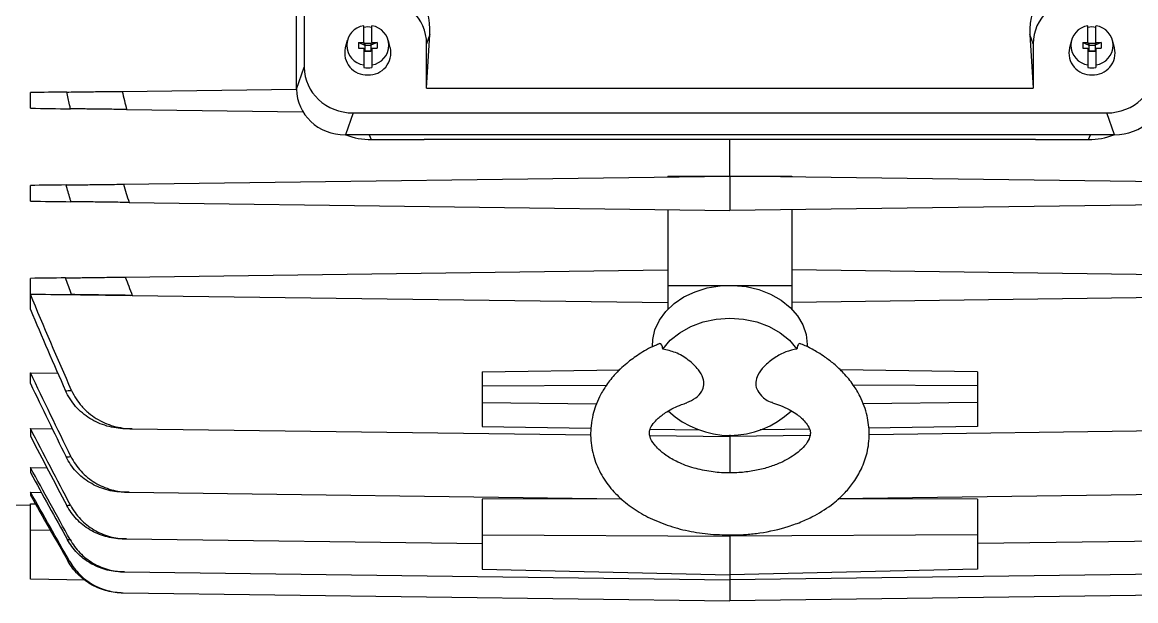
# Model space of a CAD drawing. Extents: x 49 to 1791, y 27 to 1041.
# Drawn here: x 1075.4 to 1255.3, y 28.7 to 122.1 of the extents above; entities that cross this region are included whole.
import ezdxf

# ---------------------------------------------------------------- set-up
doc = ezdxf.new("R2010")
doc.units = 0
doc.layers.get('0').update_dxf_attribs({"linetype": 'CONTINUOUS'})

msp = doc.modelspace()

# ---------------------------------------------------------------- linework, layer by layer
at = {"color": 7, "linetype": 'CONTINUOUS'}
for p, q in [((1120.98, 229.3), (1120.98, 114.86)), ((1119.75, 111.31), (1119.75, 228.06)), ((1130.6, 118.84), (1130.6, 121.53)), ((1131.9, 118.84), (1131.9, 121.53)), ((1247.6, 118.84), (1247.6, 121.53)), ((1248.9, 118.84), (1248.9, 121.53)), ((1127.92, 119.15), (1127.61, 117.95)), ((1129.75, 118.84), (1130.6, 118.84)), ((1129.75, 118.84), (1129.75, 117.9)), ((1129.75, 118.84), (1130.75, 118.42)), ((1130.6, 118.84), (1130.6, 118.5)), ((1132.75, 118.84), (1131.75, 118.42)), ((1131.9, 118.84), (1132.75, 118.84)), ((1131.9, 118.84), (1131.9, 118.5)), ((1132.75, 118.84), (1132.75, 117.9)), ((1134.89, 117.95), (1134.58, 119.15)), ((1140.75, 111.47), (1141.27, 120.14)), ((1141.27, 120.14), (1140.75, 118.63)), ((1238.23, 120.14), (1238.75, 111.47)), ((1238.75, 118.63), (1238.23, 120.14)), ((1244.92, 119.15), (1244.61, 117.95)), ((1246.75, 118.84), (1247.6, 118.84)), ((1246.75, 118.84), (1246.75, 117.9)), ((1246.75, 118.84), (1247.75, 118.42)), ((1247.6, 118.84), (1247.6, 118.5)), ((1249.75, 118.84), (1248.75, 118.42)), ((1248.9, 118.84), (1249.75, 118.84)), ((1248.9, 118.84), (1248.9, 118.5)), ((1249.75, 118.84), (1249.75, 117.9)), ((1251.89, 117.95), (1251.58, 119.15)), ((1129.75, 117.9), (1130.6, 117.9)), ((1130.75, 118.5), (1130.6, 118.5)), ((1130.6, 117.9), (1130.6, 115.21)), ((1130.75, 117.56), (1130.6, 117.56)), ((1131.75, 118.69), (1130.75, 118.69)), ((1130.75, 118.69), (1130.75, 118.5)), ((1130.75, 118.5), (1130.75, 118.42)), ((1130.75, 118.42), (1130.75, 117.56)), ((1130.75, 118.42), (1131.75, 118.42)), ((1130.75, 117.56), (1130.75, 117.37)), ((1130.75, 117.48), (1131.75, 117.48)), ((1131.75, 117.37), (1130.75, 117.37)), ((1131.75, 118.69), (1131.75, 118.5)), ((1131.75, 118.5), (1131.75, 118.42)), ((1131.9, 118.5), (1131.75, 118.5)), ((1131.75, 118.42), (1131.75, 117.56)), ((1131.75, 117.56), (1131.75, 117.37)), ((1131.9, 117.56), (1131.75, 117.56)), ((1131.9, 117.9), (1132.75, 117.9)), ((1131.9, 117.9), (1131.9, 115.21)), ((1140.75, 111.47), (1140.75, 118.63)), ((1238.75, 118.63), (1238.75, 111.47)), ((1246.75, 117.9), (1247.6, 117.9)), ((1247.75, 118.5), (1247.6, 118.5)), ((1247.6, 117.9), (1247.6, 115.21)), ((1247.75, 117.56), (1247.6, 117.56)), ((1248.75, 118.69), (1247.75, 118.69)), ((1247.75, 118.69), (1247.75, 118.5)), ((1247.75, 118.5), (1247.75, 118.42)), ((1247.75, 118.42), (1247.75, 117.56)), ((1247.75, 118.42), (1248.75, 118.42)), ((1247.75, 117.56), (1247.75, 117.37)), ((1247.75, 117.48), (1248.75, 117.48)), ((1248.75, 117.37), (1247.75, 117.37)), ((1248.75, 118.69), (1248.75, 118.5)), ((1248.75, 118.5), (1248.75, 118.42)), ((1248.9, 118.5), (1248.75, 118.5)), ((1248.75, 118.42), (1248.75, 117.56)), ((1248.75, 117.56), (1248.75, 117.37)), ((1248.9, 117.56), (1248.75, 117.56)), ((1248.9, 117.9), (1249.75, 117.9)), ((1248.9, 117.9), (1248.9, 115.21)), ((1130.6, 115.21), (1130.6, 114.79)), ((1131.9, 115.21), (1131.9, 114.79)), ((1247.6, 115.21), (1247.6, 114.79)), ((1248.9, 115.21), (1248.9, 114.79)), ((1119.75, 111.31), (1120.98, 114.86)), ((1076.75, 108.21), (1076.75, 110.75)), ((1091.57, 110.94), (1119.75, 111.31)), ((1140.75, 111.47), (1238.75, 111.47)), ((1092.28, 108.01), (1120.77, 107.63)), ((1128.86, 107.46), (1127.63, 103.91)), ((1128.86, 107.46), (1250.64, 107.46)), ((1251.87, 103.91), (1250.64, 107.46)), ((1251.87, 103.91), (1127.63, 103.91)), ((1131.82, 103.15), (1140.38, 103.15)), ((1239.12, 103.15), (1140.38, 103.15)), ((1189.75, 97.23), (1189.75, 103.15)), ((1239.12, 103.15), (1247.68, 103.15)), ((1091.77, 95.95), (1189.75, 97.23)), ((1179.75, 97.23), (1189.75, 97.23)), ((1179.75, 97.23), (1179.75, 97.1)), ((1189.75, 97.23), (1189.75, 91.73)), ((1287.73, 95.95), (1189.75, 97.23)), ((1189.75, 97.23), (1199.75, 97.23)), ((1199.75, 97.23), (1199.75, 97.1)), ((1076.75, 93.21), (1076.75, 95.75)), ((1092.68, 93), (1189.75, 91.73)), ((1179.75, 91.86), (1179.75, 79.62)), ((1286.82, 93), (1189.75, 91.73)), ((1199.75, 91.86), (1199.75, 79.62)), ((1092.07, 80.95), (1179.75, 82.1)), ((1287.43, 80.95), (1199.75, 82.1)), ((1076.75, 78.21), (1076.75, 80.75)), ((1179.75, 79.62), (1199.75, 79.62)), ((1179.75, 79.62), (1179.75, 75.79)), ((1199.75, 79.62), (1199.75, 75.79)), ((1076.75, 78.19), (1092.93, 78)), ((1076.75, 75.72), (1076.75, 78.19)), ((1093.19, 77.99), (1179.75, 76.86)), ((1286.31, 77.99), (1199.75, 76.86)), ((1202.25, 70.05), (1202.24, 69.75)), ((1076.75, 65.52), (1081.18, 65.47)), ((1076.75, 63.77), (1076.75, 65.52)), ((1149.75, 65.67), (1171.96, 65.96)), ((1149.75, 65.67), (1149.75, 63.39)), ((1229.75, 65.67), (1207.58, 65.96)), ((1229.75, 65.67), (1229.75, 63.39)), ((1149.75, 63.39), (1149.75, 60.69)), ((1229.75, 63.39), (1229.75, 60.69)), ((1149.75, 60.69), (1149.75, 56.81)), ((1229.75, 60.69), (1229.75, 56.81)), ((1076.75, 56.5), (1080.31, 56.45)), ((1076.75, 56.5), (1076.75, 55.26)), ((1093.19, 56.46), (1167.26, 55.49)), ((1149.75, 56.81), (1167.3, 56.54)), ((1176.86, 56.39), (1184.85, 56.27)), ((1202.61, 56.39), (1194.65, 56.27)), ((1229.75, 56.81), (1212.15, 56.54)), ((1286.31, 56.46), (1212.23, 55.49)), ((1176.82, 55.36), (1189.75, 55.2)), ((1189.75, 55.49), (1189.75, 55.2)), ((1202.67, 55.36), (1189.75, 55.2)), ((1189.75, 55.2), (1189.75, 49.35)), ((1076.75, 50.21), (1079.42, 50.18)), ((1076.75, 50.21), (1076.75, 49.38)), ((1076.75, 46.22), (1078.51, 46.19)), ((1076.75, 46.22), (1076.75, 45.75)), ((1092.68, 46.22), (1172.23, 45.17)), ((1172.23, 45.17), (1149.75, 45.1)), ((1149.75, 45.1), (1149.75, 39.32)), ((1286.82, 46.22), (1207.27, 45.17)), ((1229.75, 45.1), (1207.27, 45.17)), ((1229.75, 45.1), (1229.75, 39.32)), ((1074.1, 44.2), (1076.75, 44.15)), ((1076.75, 44.34), (1077.56, 44.33)), ((1076.75, 40.16), (1076.75, 44.34)), ((1076.75, 32.16), (1076.75, 40.16)), ((1092.28, 38.68), (1149.75, 37.93)), ((1149.75, 39.32), (1189.75, 39.13)), ((1149.75, 39.32), (1149.75, 33.79)), ((1189.75, 39.36), (1189.75, 39.13)), ((1229.75, 39.32), (1189.75, 39.13)), ((1189.75, 39.13), (1189.75, 32.88)), ((1229.75, 39.32), (1229.75, 33.79)), ((1287.22, 38.68), (1229.75, 37.93)), ((1091.96, 33.36), (1189.75, 32.08)), ((1149.75, 33.79), (1189.75, 32.88)), ((1229.75, 33.79), (1189.75, 32.88)), ((1287.54, 33.36), (1189.75, 32.08)), ((1189.75, 32.88), (1189.75, 32.08)), ((1085.58, 32.04), (1076.75, 32.16)), ((1189.75, 32.08), (1189.75, 28.71)), ((1091.72, 29.99), (1189.75, 28.71)), ((1287.78, 29.99), (1189.75, 28.71))]:
    msp.add_line(p, q, dxfattribs=at)
at = {"color": 8, "linetype": 'CONTINUOUS'}
for p, q in [((1131.49, 103.91), (1131.82, 103.15)), ((1247.68, 103.15), (1248.01, 103.91)), ((1149.75, 63.39), (1169.83, 63.52)), ((1229.75, 63.39), (1209.69, 63.52)), ((1149.75, 60.69), (1168.2, 60.48)), ((1229.75, 60.69), (1211.3, 60.48)), ((1076.75, 40.16), (1079.95, 40.12))]:
    msp.add_line(p, q, dxfattribs=at)
at = {"color": 7, "linetype": 'CONTINUOUS', "flags": 128}
for points in [[(1177.26, 69.75), (1177.3, 70.86), (1177.65, 72.46), (1178.36, 73.99), (1179.39, 75.41), (1180.73, 76.67), (1182.32, 77.75), (1184.12, 78.6), (1186.09, 79.2), (1188.16, 79.54), (1190.28, 79.61), (1192.38, 79.41), (1194.41, 78.93), (1196.3, 78.2), (1198.01, 77.24), (1199.48, 76.06), (1200.66, 74.72), (1201.54, 73.24), (1202.07, 71.67), (1202.25, 70.05), (1202.25, 70.05)], [(1178.91, 69.34), (1180.12, 70.75), (1181.64, 71.98), (1183.43, 72.98), (1185.42, 73.72), (1187.55, 74.17), (1189.75, 74.32), (1191.95, 74.17), (1194.08, 73.72), (1196.07, 72.98), (1197.86, 71.98), (1199.38, 70.75), (1200.59, 69.34)]]:
    msp.add_lwpolyline(points, dxfattribs=at)
at = {"color": 7, "linetype": 'CONTINUOUS'}
for centre, radius, start, end in [((1131.04, 118.37), 3.19, 97.962, 262.038), ((1131.25, 117.6), 3.73, 79.9775, 100.0225), ((1131.46, 118.37), 3.19, 277.962, 82.038), ((1248.04, 118.37), 3.19, 97.962, 262.038), ((1248.25, 117.6), 3.73, 79.9775, 100.0225), ((1248.46, 118.37), 3.19, 277.962, 82.038), ((1131.1, 117.16), 3.58, 167.208, 272.3668), ((1131.4, 117.16), 3.58, 267.6332, 12.792), ((1248.1, 117.16), 3.58, 167.208, 272.3668), ((1248.4, 117.16), 3.58, 267.6332, 12.792), ((1131.25, 118.46), 3.73, 259.9775, 280.0225), ((1248.25, 118.46), 3.73, 259.9775, 280.0225), ((1189.75, 69.86), 14.46, 226.729, 313.3657)]:
    msp.add_arc(centre, radius, start, end, dxfattribs=at)
for centre, major_axis, ratio, start_param, end_param in [((1133.13, 119.86), (3.08, 8.86), 0.853257, 5.030636, 6.571274), ((1246.37, 119.86), (-3.08, 8.86), 0.853257, 5.995096, 7.535734), ((1132.63, 118.4), (7.94, 1.82), 0.933198, 6.072229, 7.612867), ((1246.87, 118.4), (7.94, -1.82), 0.933198, 1.811911, 3.352549), ((1129.11, 115.09), (7.94, 1.82), 0.933198, 2.930636, 4.471274), ((1250.39, 115.09), (7.94, -1.82), 0.933198, 4.953504, 6.494142), ((1127.87, 111.54), (7.94, 1.82), 0.933198, 2.930636, 4.471274), ((1251.63, 111.54), (7.94, -1.82), 0.933198, 4.953504, 6.494142), ((1131.94, 113.55), (11.02, 0.96), 0.938797, 4.236427, 4.61987), ((1247.56, 113.55), (11.02, -0.96), 0.938797, 4.804908, 5.188351)]:
    msp.add_ellipse(centre, major_axis=major_axis, ratio=ratio, start_param=start_param, end_param=end_param, dxfattribs=at)
for points in [[(1082.61, 110.83), (1080.64, 110.8), (1078.69, 110.78), (1076.75, 110.75)], [(1091.57, 110.94), (1091.8, 109.96), (1092.04, 108.98), (1092.28, 108.01)], [(1076.75, 108.21), (1078.89, 108.18), (1081.05, 108.15), (1083.22, 108.12)], [(1082.5, 95.83), (1080.56, 95.8), (1078.64, 95.78), (1076.75, 95.75)], [(1091.77, 95.95), (1092.07, 94.96), (1092.37, 93.98), (1092.68, 93)], [(1076.75, 93.21), (1078.89, 93.18), (1081.08, 93.15), (1083.29, 93.12)], [(1082.42, 80.82), (1080.48, 80.8), (1078.59, 80.77), (1076.75, 80.75)], [(1092.07, 80.95), (1092.44, 79.96), (1092.82, 78.98), (1093.19, 77.99)], [(1076.75, 78.21), (1078.89, 78.18), (1081.11, 78.15), (1083.4, 78.12)], [(1083.4, 62.65), (1081.11, 67.8), (1078.89, 72.97), (1076.75, 78.19)], [(1076.75, 75.72), (1078.59, 71.33), (1080.48, 66.96), (1082.42, 62.61)], [(1083.29, 51.98), (1081.08, 56.48), (1078.89, 60.99), (1076.75, 65.52)], [(1076.75, 63.77), (1078.64, 59.82), (1080.56, 55.87), (1082.5, 51.94)], [(1083.22, 44.13), (1081.05, 48.24), (1078.89, 52.37), (1076.75, 56.5)], [(1093.19, 56.46), (1092.82, 56.46), (1092.44, 56.47), (1092.07, 56.47)], [(1076.75, 55.26), (1078.69, 51.53), (1080.64, 47.81), (1082.61, 44.1)], [(1083.15, 38.59), (1081.01, 42.46), (1078.88, 46.33), (1076.75, 50.21)], [(1076.75, 49.38), (1078.73, 45.77), (1080.73, 42.17), (1082.72, 38.56)], [(1083.08, 35.07), (1080.97, 38.78), (1078.86, 42.5), (1076.75, 46.22)], [(1076.75, 45.75), (1078.78, 42.18), (1080.8, 38.62), (1082.83, 35.06)], [(1092.68, 46.22), (1092.37, 46.22), (1092.07, 46.22), (1091.77, 46.23)], [(1092.28, 38.68), (1092.04, 38.68), (1091.8, 38.69), (1091.57, 38.69)], [(1091.96, 33.36), (1091.78, 33.37), (1091.62, 33.37), (1091.46, 33.37)]]:
    msp.add_open_spline(points, degree=3, dxfattribs=at)
for points, knots in [([(1082.61, 110.83), (1083.04, 110.83), (1083.57, 110.84), (1084.52, 110.85), (1084.86, 110.86), (1085.58, 110.87), (1085.95, 110.87), (1086.73, 110.88), (1087.14, 110.89), (1087.99, 110.9), (1088.42, 110.9), (1089.29, 110.91), (1089.74, 110.92), (1090.64, 110.93), (1091.11, 110.94), (1091.57, 110.94)], [0, 0, 0, 0, 0.25, 0.25, 0.375, 0.375, 0.5, 0.5, 0.625, 0.625, 0.75, 0.75, 0.875, 0.875, 1, 1, 1, 1]), ([(1083.22, 108.12), (1083.17, 108.34), (1083.12, 108.56), (1083.07, 108.77), (1082.91, 109.46), (1082.76, 110.14), (1082.61, 110.83)], [0, 0, 0, 0, 0.000665229, 0.000665229, 0.000665229, 0.002771269, 0.002771269, 0.002771269, 0.002771269]), ([(1092.28, 108.01), (1091.34, 108.02), (1090.43, 108.03), (1089.1, 108.05), (1088.66, 108.05), (1087.81, 108.06), (1087.4, 108.07), (1086.61, 108.08), (1086.23, 108.09), (1085.5, 108.09), (1085.15, 108.1), (1084.52, 108.11), (1084.22, 108.11), (1083.68, 108.12), (1083.44, 108.12), (1083.22, 108.12)], [0, 0, 0, 0, 0.25, 0.25, 0.375, 0.375, 0.5, 0.5, 0.625, 0.625, 0.75, 0.75, 0.875, 0.875, 1, 1, 1, 1]), ([(1082.5, 95.83), (1082.93, 95.83), (1083.47, 95.84), (1084.44, 95.85), (1084.79, 95.86), (1085.53, 95.87), (1085.92, 95.87), (1086.52, 95.88), (1086.73, 95.88), (1087.16, 95.89), (1087.37, 95.89), (1088.03, 95.9), (1088.48, 95.9), (1089.39, 95.92), (1089.86, 95.92), (1090.8, 95.93), (1091.29, 95.94), (1091.77, 95.95)], [0, 0, 0, 0, 0.25, 0.25, 0.375, 0.375, 0.5, 0.5, 0.5625, 0.5625, 0.625, 0.625, 0.75, 0.75, 0.875, 0.875, 1, 1, 1, 1]), ([(1083.29, 93.12), (1083.25, 93.28), (1083.2, 93.44), (1083.15, 93.61), (1082.93, 94.35), (1082.71, 95.09), (1082.5, 95.83)], [0, 0, 0, 0, 0.00050301, 0.00050301, 0.00050301, 0.002816691, 0.002816691, 0.002816691, 0.002816691]), ([(1092.68, 93), (1091.71, 93.01), (1090.76, 93.03), (1089.36, 93.04), (1088.9, 93.05), (1088.02, 93.06), (1087.59, 93.07), (1086.77, 93.08), (1086.37, 93.08), (1085.62, 93.09), (1085.26, 93.1), (1084.61, 93.11), (1084.31, 93.11), (1083.76, 93.12), (1083.51, 93.12), (1083.29, 93.12)], [0, 0, 0, 0, 0.25, 0.25, 0.375, 0.375, 0.5, 0.5, 0.625, 0.625, 0.75, 0.75, 0.875, 0.875, 1, 1, 1, 1]), ([(1082.42, 80.82), (1082.83, 80.83), (1083.38, 80.84), (1084.21, 80.85), (1084.39, 80.85), (1084.75, 80.86), (1084.93, 80.86), (1085.51, 80.87), (1085.91, 80.87), (1086.77, 80.88), (1087.22, 80.89), (1088.13, 80.9), (1088.61, 80.91), (1089.57, 80.92), (1090.06, 80.93), (1091.06, 80.94), (1091.57, 80.94), (1092.07, 80.95)], [0, 0, 0, 0, 0.25, 0.25, 0.3125, 0.3125, 0.375, 0.375, 0.5, 0.5, 0.625, 0.625, 0.75, 0.75, 0.875, 0.875, 1, 1, 1, 1]), ([(1083.4, 78.12), (1083.35, 78.24), (1083.31, 78.36), (1083.27, 78.48), (1082.98, 79.26), (1082.7, 80.04), (1082.42, 80.82)], [0, 0, 0, 0, 0.000378543, 0.000378543, 0.000378543, 0.002874377, 0.002874377, 0.002874377, 0.002874377]), ([(1093.19, 77.99), (1092.17, 78.01), (1091.16, 78.02), (1089.69, 78.04), (1089.2, 78.05), (1088.27, 78.06), (1087.82, 78.06), (1086.96, 78.08), (1086.55, 78.08), (1085.76, 78.09), (1085.39, 78.1), (1084.72, 78.1), (1084.41, 78.11), (1083.85, 78.12), (1083.61, 78.12), (1083.4, 78.12)], [0, 0, 0, 0, 0.25, 0.25, 0.375, 0.375, 0.5, 0.5, 0.625, 0.625, 0.75, 0.75, 0.875, 0.875, 1, 1, 1, 1]), ([(1178.91, 69.34), (1178.87, 69.58), (1178.79, 70.06), (1178.48, 70.29), (1178.27, 70.16), (1178.19, 70.11)], [0, 0, 0, 0, 0.3799, 0.761151, 1, 1, 1, 1]), ([(1201.28, 70.12), (1201.19, 70.17), (1200.96, 70.29), (1200.68, 69.98), (1200.62, 69.53), (1200.59, 69.34)], [0, 0, 0, 0, 0.265507, 0.697526, 1, 1, 1, 1]), ([(1178.18, 70.11), (1177.98, 70.03), (1176.86, 69.6), (1175.13, 68.56), (1172.93, 66.99), (1171.11, 65.25), (1169.67, 63.4), (1168.71, 61.73), (1168.05, 60.2), (1167.57, 58.63), (1167.29, 57.04), (1167.22, 55.37), (1167.38, 53.25), (1168.07, 50.71), (1169.53, 48), (1171.45, 45.72), (1173.76, 43.78), (1176.48, 42.15), (1179.6, 40.85), (1183, 39.91), (1186.66, 39.38), (1189.83, 39.31), (1192.49, 39.4), (1195.49, 39.72), (1198.55, 40.43), (1201.45, 41.48), (1203.94, 42.67), (1206.29, 44.19), (1208.31, 46.03), (1209.85, 47.91), (1211.11, 50.05), (1212.03, 52.66), (1212.37, 55.59), (1212.07, 58.14), (1211.47, 60.16), (1210.76, 61.82), (1209.68, 63.63), (1208.25, 65.39), (1206.67, 66.88), (1205.24, 67.97), (1203.77, 68.91), (1202.52, 69.64), (1201.56, 70.02), (1201.28, 70.13)], [0, 0, 0, 0, 0.0061236, 0.0334303, 0.0580153, 0.0864391, 0.1101992, 0.1305445, 0.147475, 0.1628364, 0.181673, 0.1981561, 0.2151367, 0.2489353, 0.2815372, 0.3119728, 0.3425753, 0.3741882, 0.4064864, 0.4393241, 0.4720626, 0.5055404, 0.5238202, 0.5432918, 0.5860963, 0.6090275, 0.6303058, 0.6664088, 0.6938756, 0.7168341, 0.74299, 0.7724872, 0.8048495, 0.8356783, 0.8522835, 0.8704286, 0.8928297, 0.9180268, 0.9399012, 0.9578441, 0.9710316, 0.9916605, 1, 1, 1, 1]), ([(1182.78, 60.72), (1183.29, 60.93), (1184.29, 61.35), (1185.24, 62.38), (1185.64, 63.53), (1185.46, 64.76), (1184.62, 66.18), (1183.09, 67.62), (1181.07, 68.85), (1179.6, 69.18), (1178.91, 69.34)], [0, 0, 0, 0, 0.126128, 0.249104, 0.343157, 0.437537, 0.550501, 0.704995, 0.862232, 1, 1, 1, 1]), ([(1200.59, 69.34), (1199.99, 69.21), (1198.73, 68.94), (1196.87, 67.93), (1195.3, 66.64), (1194.26, 65.25), (1193.86, 63.98), (1194.03, 62.79), (1194.91, 61.65), (1195.84, 60.89), (1196.6, 60.73), (1196.65, 60.72)], [0, 0, 0, 0, 0.121229, 0.253152, 0.404067, 0.52792, 0.622723, 0.717878, 0.830829, 0.987959, 1, 1, 1, 1]), ([(1082.42, 62.61), (1082.7, 62.62), (1082.98, 62.63), (1083.27, 62.65), (1083.31, 62.65), (1083.35, 62.65), (1083.4, 62.65)], [0, 0, 0, 0, 0.002495824, 0.002495824, 0.002495824, 0.002874365, 0.002874365, 0.002874365, 0.002874365]), ([(1092.07, 56.47), (1091.06, 56.49), (1090.07, 56.63), (1088.62, 57.05), (1088.14, 57.23), (1087.22, 57.64), (1086.78, 57.87), (1085.93, 58.4), (1085.52, 58.7), (1084.74, 59.35), (1084.38, 59.7), (1083.72, 60.45), (1083.42, 60.85), (1082.87, 61.7), (1082.63, 62.15), (1082.42, 62.61)], [0, 0, 0, 0, 0.25, 0.25, 0.375, 0.375, 0.5, 0.5, 0.625, 0.625, 0.75, 0.75, 0.875, 0.875, 1, 1, 1, 1]), ([(1083.4, 62.65), (1083.81, 61.71), (1084.37, 60.86), (1085.22, 59.9), (1085.39, 59.72), (1085.76, 59.36), (1085.95, 59.19), (1086.53, 58.7), (1086.95, 58.41), (1087.81, 57.87), (1088.27, 57.63), (1089.2, 57.22), (1089.68, 57.04), (1090.66, 56.76), (1091.16, 56.66), (1092.17, 56.51), (1092.68, 56.47), (1093.19, 56.46)], [0, 0, 0, 0, 0.25, 0.25, 0.3125, 0.3125, 0.375, 0.375, 0.5, 0.5, 0.625, 0.625, 0.75, 0.75, 0.875, 0.875, 1, 1, 1, 1]), ([(1196.64, 60.68), (1197.08, 60.53), (1198.06, 60.21), (1199.31, 59.59), (1200.68, 58.76), (1201.76, 57.81), (1202.46, 56.89), (1202.75, 56.14), (1202.79, 55.62), (1202.52, 54.62), (1201.7, 53.5), (1200.59, 52.52), (1199.34, 51.69), (1197.89, 50.94), (1196.13, 50.26), (1194.04, 49.72), (1191.77, 49.39), (1189.27, 49.28), (1186.62, 49.51), (1183.86, 50.07), (1181.38, 51), (1179.49, 52.08), (1178.26, 53.08), (1177.26, 54.21), (1176.81, 55.13), (1176.72, 55.82), (1176.82, 56.4), (1177.23, 57.2), (1178.12, 58.19), (1179.6, 59.29), (1181.28, 60.17), (1182.51, 60.56), (1182.81, 60.66)], [0, 0, 0, 0, 0.020967, 0.046845, 0.070188, 0.109699, 0.141877, 0.180205, 0.216373, 0.261186, 0.300801, 0.334924, 0.361094, 0.385442, 0.413358, 0.443166, 0.473624, 0.504954, 0.540023, 0.578574, 0.619254, 0.654806, 0.684414, 0.708828, 0.759654, 0.796673, 0.8339, 0.87342, 0.905711, 0.942067, 0.986356, 1, 1, 1, 1]), ([(1082.5, 51.94), (1082.71, 51.95), (1082.93, 51.96), (1083.15, 51.97), (1083.2, 51.98), (1083.25, 51.98), (1083.29, 51.98)], [0, 0, 0, 0, 0.002313669, 0.002313669, 0.002313669, 0.002816675, 0.002816675, 0.002816675, 0.002816675]), ([(1091.77, 46.23), (1090.8, 46.24), (1089.86, 46.38), (1088.49, 46.77), (1088.03, 46.93), (1087.16, 47.32), (1086.74, 47.54), (1085.93, 48.03), (1085.54, 48.3), (1084.79, 48.91), (1084.44, 49.24), (1083.8, 49.94), (1083.5, 50.31), (1082.96, 51.09), (1082.71, 51.51), (1082.5, 51.94)], [0, 0, 0, 0, 0.25, 0.25, 0.375, 0.375, 0.5, 0.5, 0.625, 0.625, 0.75, 0.75, 0.875, 0.875, 1, 1, 1, 1]), ([(1083.29, 51.98), (1083.72, 51.11), (1084.27, 50.32), (1085.26, 49.25), (1085.61, 48.92), (1086.36, 48.31), (1086.76, 48.03), (1087.58, 47.53), (1088.01, 47.31), (1088.9, 46.93), (1089.35, 46.76), (1090.28, 46.5), (1090.75, 46.4), (1091.71, 46.26), (1092.2, 46.22), (1092.68, 46.22)], [0, 0, 0, 0, 0.25, 0.25, 0.375, 0.375, 0.5, 0.5, 0.625, 0.625, 0.75, 0.75, 0.875, 0.875, 1, 1, 1, 1]), ([(1082.61, 44.1), (1082.76, 44.1), (1082.91, 44.11), (1083.07, 44.12), (1083.12, 44.12), (1083.17, 44.13), (1083.22, 44.13)], [0, 0, 0, 0, 0.002106027, 0.002106027, 0.002106027, 0.002771251, 0.002771251, 0.002771251, 0.002771251]), ([(1091.57, 38.69), (1090.64, 38.7), (1089.74, 38.83), (1088.42, 39.21), (1087.98, 39.36), (1087.14, 39.72), (1086.74, 39.93), (1085.96, 40.4), (1085.58, 40.66), (1084.86, 41.23), (1084.52, 41.55), (1083.89, 42.21), (1083.6, 42.56), (1083.07, 43.3), (1082.82, 43.69), (1082.61, 44.1)], [0, 0, 0, 0, 0.25, 0.25, 0.375, 0.375, 0.5, 0.5, 0.625, 0.625, 0.75, 0.75, 0.875, 0.875, 1, 1, 1, 1]), ([(1083.22, 44.13), (1083.65, 43.3), (1084.19, 42.56), (1085.15, 41.56), (1085.5, 41.24), (1086.22, 40.66), (1086.6, 40.4), (1087.39, 39.93), (1087.8, 39.72), (1088.66, 39.35), (1089.09, 39.2), (1089.98, 38.95), (1090.43, 38.86), (1091.34, 38.72), (1091.81, 38.69), (1092.28, 38.68)], [0, 0, 0, 0, 0.25, 0.25, 0.375, 0.375, 0.5, 0.5, 0.625, 0.625, 0.75, 0.75, 0.875, 0.875, 1, 1, 1, 1]), ([(1082.72, 38.56), (1082.82, 38.57), (1082.92, 38.57), (1083.02, 38.58), (1083.06, 38.58), (1083.11, 38.58), (1083.15, 38.59)], [0, 0, 0, 0, 0.001886901, 0.001886901, 0.001886901, 0.002737695, 0.002737695, 0.002737695, 0.002737695]), ([(1091.46, 33.37), (1090.56, 33.38), (1089.68, 33.51), (1088.4, 33.87), (1087.98, 34.02), (1087.16, 34.37), (1086.77, 34.57), (1086.01, 35.02), (1085.64, 35.27), (1084.94, 35.82), (1084.61, 36.12), (1083.68, 37.07), (1083.16, 37.78), (1082.72, 38.56)], [0, 0, 0, 0, 0.25, 0.25, 0.375, 0.375, 0.5, 0.5, 0.625, 0.625, 0.75, 0.75, 1, 1, 1, 1]), ([(1083.15, 38.59), (1083.59, 37.8), (1084.12, 37.08), (1085.06, 36.12), (1085.39, 35.82), (1086.1, 35.27), (1086.47, 35.02), (1087.23, 34.57), (1087.63, 34.36), (1088.46, 34.01), (1088.88, 33.86), (1089.74, 33.62), (1090.17, 33.53), (1091.06, 33.4), (1091.51, 33.37), (1091.96, 33.36)], [0, 0, 0, 0, 0.25, 0.25, 0.375, 0.375, 0.5, 0.5, 0.625, 0.625, 0.75, 0.75, 0.875, 0.875, 1, 1, 1, 1]), ([(1082.83, 35.06), (1082.88, 35.06), (1082.93, 35.06), (1082.98, 35.06), (1083.02, 35.07), (1083.05, 35.07), (1083.08, 35.07)], [0, 0, 0, 0, 0.001664166, 0.001664166, 0.001664166, 0.002715767, 0.002715767, 0.002715767, 0.002715767]), ([(1091.42, 29.99), (1090.54, 30.01), (1089.69, 30.13), (1088.43, 30.48), (1088.01, 30.63), (1087.21, 30.97), (1086.83, 31.16), (1086.08, 31.6), (1085.72, 31.85), (1085.03, 32.39), (1084.7, 32.68), (1083.79, 33.6), (1083.27, 34.29), (1082.83, 35.06)], [0, 0, 0, 0, 0.25, 0.25, 0.375, 0.375, 0.5, 0.5, 0.625, 0.625, 0.75, 0.75, 1, 1, 1, 1]), ([(1083.08, 35.07), (1083.52, 34.3), (1084.05, 33.61), (1084.97, 32.68), (1085.3, 32.38), (1085.99, 31.85), (1086.35, 31.6), (1087.1, 31.16), (1087.49, 30.96), (1088.3, 30.62), (1088.72, 30.48), (1089.98, 30.13), (1090.84, 30), (1091.72, 29.99)], [0, 0, 0, 0, 0.25, 0.25, 0.375, 0.375, 0.5, 0.5, 0.625, 0.625, 0.75, 0.75, 1, 1, 1, 1])]:
    msp.add_open_spline(points, degree=3, knots=knots, dxfattribs=at)

doc.saveas('drawing.dxf')
